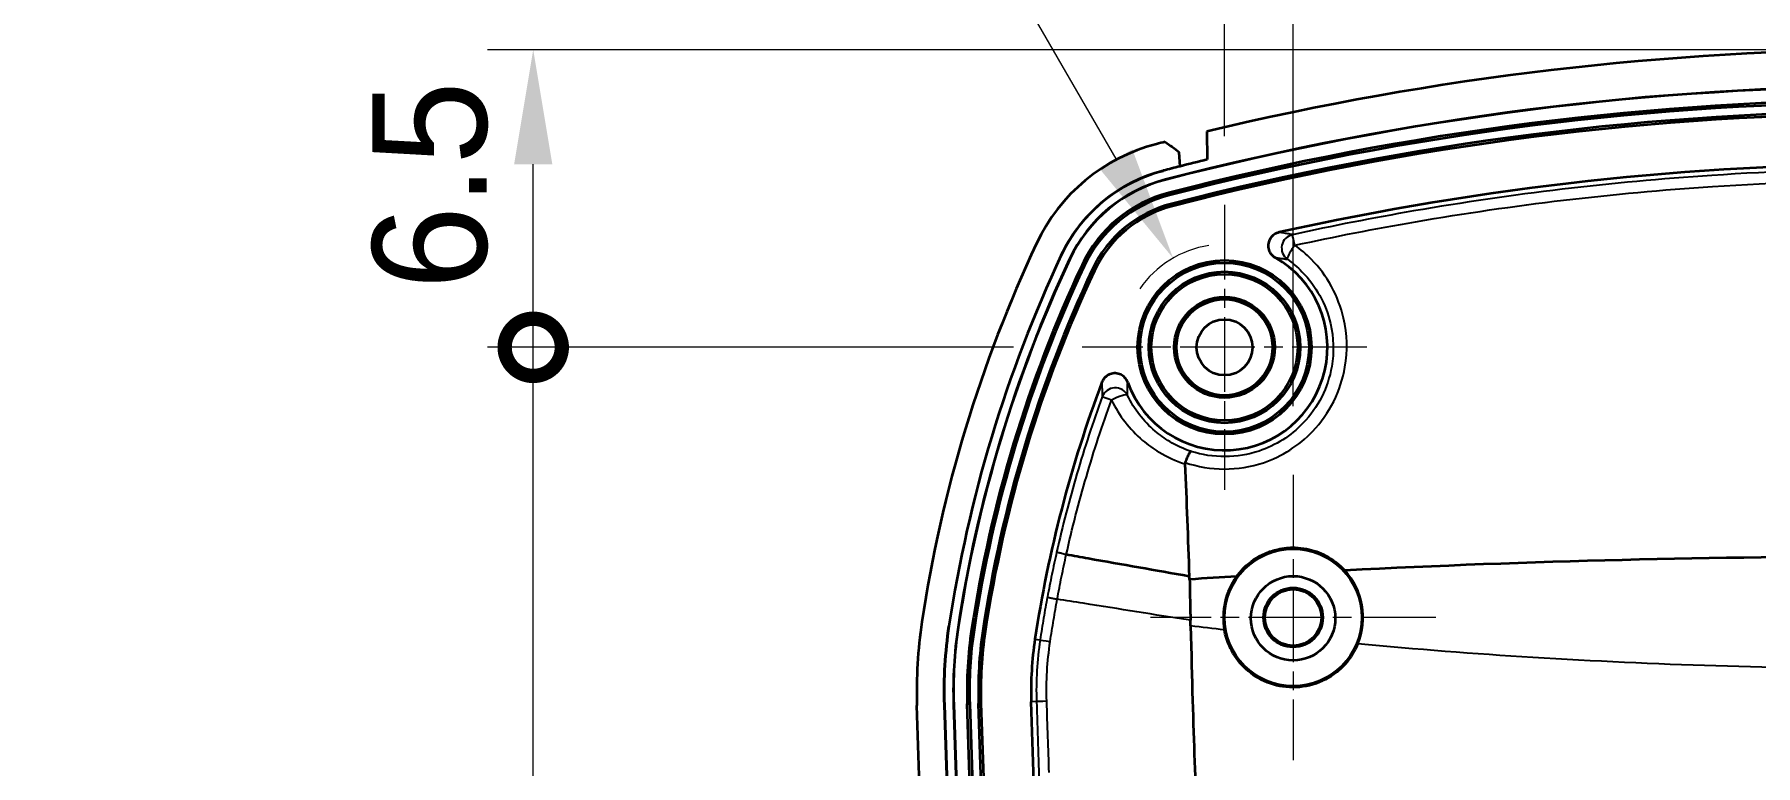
# Model space of a CAD drawing. Header units: millimetres. Extents: x 0 to 1594, y 0 to 281.
# Drawn here: x 1069.88 to 1107.5, y 219.12 to 235.09 of the extents above; entities that cross this region are included whole.
import ezdxf

# ---------------------------------------------------------------- set-up
doc = ezdxf.new("R2010")
doc.units = ezdxf.units.MM
doc.linetypes.add('CHAIN', pattern=[0.3543, 0.2362, -0.0295, 0.0591, -0.0295])
doc.layers.get('Defpoints').update_dxf_attribs({"lineweight": 25})
doc.layers.add('Center Mark (ISO)', color=7, linetype='Continuous', lineweight=18, true_color=0x80ffff)
for name, color, linetype, lineweight in [('Dimension (ISO)', 7, 'Continuous', 18), ('Visible (ISO)', 7, 'Continuous', 35), ('Visible Narrow (ISO)', 7, 'Continuous', 25)]:
    doc.layers.add(name, color=color, linetype=linetype, lineweight=lineweight)
doc.styles.add('Note Text (TK)', font='')
doc.styles.get('Note Text (TK)').set_extended_font_data('MS PGothic')
doc.dimstyles.new('Default - Method 1b (TK)', dxfattribs={"dimtxt": 2.5, "dimasz": 2.5, "dimexe": 1, "dimexo": 1.5, "dimgap": 1, "dimtad": 1, "dimtoh": 1, "dimrnd": 1e-08, "dimdsep": 46, "dimtxsty": 'Note Text (TK)', "dimcen": 0.09, "dimdle": 5, "dimclrd": 100, "dimclre": 100, "dimclrt": 7, "dimadec": 1, "dimazin": 1, "dimtfac": 1, "dimtmove": 0, "dimatfit": 3, "dimfxl": 0, "dimtolj": 1, "dimlwd": -1, "dimlwe": -1, "dimarcsym": 0})

# ---------------------------------------------------------------- blocks, each defined once
blk = doc.blocks.new('*D94')
at = {"layer": 'Defpoints', "color": 0, "transparency": 16777216}
for p in [(1123.894, 242.192), (1097.394, 225.476), (1123.894, 225.476)]:
    blk.add_point(p, dxfattribs=at)
at = {"layer": 'Dimension (ISO)', "color": 100, "transparency": 16777216}
for p, q in [((1097.394, 226.976), (1097.394, 243.192)), ((1123.894, 226.976), (1123.894, 243.192)), ((1099.894, 242.192), (1121.394, 242.192))]:
    blk.add_line(p, q, dxfattribs=at)
for points in [[(1099.894, 242.609), (1099.894, 241.776), (1097.394, 242.192)], [(1121.394, 242.609), (1121.394, 241.776), (1123.894, 242.192)]]:
    blk.add_solid(points, dxfattribs=at)
at = {"layer": 'Dimension (ISO)', "color": 7, "transparency": 16777216, "insert": (1107.733, 244.442), "char_height": 2.5, "attachment_point": 4, "style": 'Note Text (TK)'}
blk.add_mtext('\\A1;26.5', dxfattribs=at)
blk = doc.blocks.new('*D100')
at = {"layer": 'Defpoints', "color": 0, "transparency": 16777216}
for p in [(1125.394, 250.369), (1095.894, 231.369), (1125.394, 231.369)]:
    blk.add_point(p, dxfattribs=at)
at = {"layer": 'Dimension (ISO)', "color": 100, "transparency": 16777216}
for p, q in [((1095.894, 232.869), (1095.894, 251.369)), ((1125.394, 232.869), (1125.394, 251.369)), ((1098.394, 250.369), (1122.894, 250.369))]:
    blk.add_line(p, q, dxfattribs=at)
for points in [[(1098.394, 250.786), (1098.394, 249.952), (1095.894, 250.369)], [(1122.894, 250.786), (1122.894, 249.952), (1125.394, 250.369)]]:
    blk.add_solid(points, dxfattribs=at)
at = {"layer": 'Dimension (ISO)', "color": 7, "transparency": 16777216, "insert": (1107.733, 252.619), "char_height": 2.5, "attachment_point": 4, "style": 'Note Text (TK)'}
blk.add_mtext('\\A1;29.5', dxfattribs=at)
blk = doc.blocks.new('_DotSmall')
at = {"color": 0, "linetype": 'ByBlock', "const_width": 0.5}
blk.add_lwpolyline([(-0.0625, 0, 1), (0.0625, 0, 1)], format="xyb", close=True, dxfattribs=at)
blk = doc.blocks.new('*D105')
at = {"layer": 'Defpoints', "color": 0, "transparency": 16777216}
for p in [(1080.784, 234.758), (1110.644, 234.758), (1092.784, 228.258)]:
    blk.add_point(p, dxfattribs=at)
at = {"layer": 'Dimension (ISO)', "color": 100, "transparency": 16777216}
for p, q in [((1109.144, 234.758), (1079.784, 234.758)), ((1080.784, 228.258), (1080.784, 232.258)), ((1091.284, 228.258), (1079.784, 228.258))]:
    blk.add_line(p, q, dxfattribs=at)
blk.add_solid([(1080.367, 232.258), (1081.201, 232.258), (1080.784, 234.758)], dxfattribs=at)
at = {"layer": 'Dimension (ISO)', "color": 100, "transparency": 16777216, "xscale": 2.5, "yscale": 2.5, "zscale": 2.5, "rotation": 270}
blk.add_blockref('_DotSmall', (1080.784, 228.258), dxfattribs=at)
at = {"layer": 'Dimension (ISO)', "color": 7, "transparency": 16777216, "insert": (1078.534, 229.523), "char_height": 2.5, "attachment_point": 4, "rotation": 90, "style": 'Note Text (TK)'}
blk.add_mtext('\\A1;6.5', dxfattribs=at)
blk = doc.blocks.new('*D106')
at = {"layer": 'Defpoints', "color": 0, "transparency": 16777216}
for p in [(1080.784, 228.258), (1092.784, 228.258), (1090.334, 198.758)]:
    blk.add_point(p, dxfattribs=at)
at = {"layer": 'Dimension (ISO)', "color": 100, "transparency": 16777216}
for p, q in [((1091.284, 228.258), (1079.784, 228.258)), ((1080.784, 198.758), (1080.784, 228.258)), ((1088.834, 198.758), (1079.784, 198.758))]:
    blk.add_line(p, q, dxfattribs=at)
at = {"layer": 'Dimension (ISO)', "color": 100, "transparency": 16777216, "xscale": 2.5, "yscale": 2.5, "zscale": 2.5}
for p, rotation in [((1080.784, 228.258), 90), ((1080.784, 198.758), 270)]:
    blk.add_blockref('_DotSmall', p, dxfattribs=dict(at, rotation=rotation))
at = {"layer": 'Dimension (ISO)', "color": 7, "transparency": 16777216, "insert": (1078.534, 210.606), "char_height": 2.5, "attachment_point": 4, "rotation": 90, "style": 'Note Text (TK)'}
blk.add_mtext('\\A1;29.5', dxfattribs=at)
blk = doc.blocks.new('*D108')
at = {"layer": 'Defpoints', "color": 0, "transparency": 16777216}
for p in [(1094.769, 230.207), (1095.894, 228.258)]:
    blk.add_point(p, dxfattribs=at)
at = {"layer": 'Dimension (ISO)', "color": 100, "transparency": 16777216}
for p, q in [((1069.88, 248.731), (1084.075, 248.731)), ((1084.075, 248.731), (1093.519, 232.372))]:
    blk.add_line(p, q, dxfattribs=at)
blk.add_arc((1095.894, 228.258), 2.25, 98.6801, 145.4648, dxfattribs=at)
blk.add_solid([(1093.88, 232.58), (1093.159, 232.164), (1094.769, 230.207)], dxfattribs=at)
at = {"layer": 'Dimension (ISO)', "color": 7, "transparency": 16777216, "insert": (1069.88, 250.981), "char_height": 2.5, "attachment_point": 4, "style": 'Note Text (TK)'}
blk.add_mtext('\\A1;\\fＭＳ Ｐゴシック|b0|i0;\\H2.5000;6-R2.25', dxfattribs=at)

msp = doc.modelspace()

# ---------------------------------------------------------------- linework, layer by layer
at = {"layer": 'Center Mark (ISO)', "linetype": 'CHAIN', "ltscale": 6.912721}
for p, q in [((1095.8945, 231.3689), (1095.8945, 225.1479)), ((1099.005, 228.2584), (1092.784, 228.2584))]:
    msp.add_line(p, q, dxfattribs=at)
at = {"layer": 'Center Mark (ISO)', "linetype": 'CHAIN', "ltscale": 6.927775}
for p, q in [((1097.3945, 225.4756), (1097.3945, 219.2411)), ((1100.5117, 222.3584), (1094.2772, 222.3584))]:
    msp.add_line(p, q, dxfattribs=at)
at = {"layer": 'Visible (ISO)'}
for p, q in [((1095.5046, 232.9706), (1095.5187, 232.3568)), ((1094.9237, 232.2101), (1094.9063, 232.5196)), ((1092.4354, 223.7305), (1092.4352, 223.7305)), ((1091.713, 177.2213), (1090.2714, 220.47)), ((1090.3242, 220.4718), (1091.7659, 177.2231)), ((1091.9599, 177.2295), (1090.5183, 220.4783)), ((1090.5712, 220.48), (1092.0128, 177.2313)), ((1091.7362, 218.5475), (1091.6706, 220.5167)), ((1090.6136, 177.1847), (1089.172, 220.4334)), ((1089.7716, 220.4534), (1091.2133, 177.2046)), ((1091.2133, 177.2046), (1089.7716, 220.4534)), ((1089.9715, 220.46), (1091.4131, 177.2113)), ((1089.9759, 220.4602), (1091.4175, 177.2115))]:
    msp.add_line(p, q, dxfattribs=at)
for centre, radius in [((1095.8945, 228.2584), 1.9), ((1095.8945, 228.2584), 1.8471), ((1095.8945, 228.2584), 1.6529), ((1095.8945, 228.2584), 1.6), ((1095.8945, 228.2584), 1.1), ((1095.8945, 228.2584), 1.0768), ((1095.8945, 228.2584), 1.05), ((1095.8945, 228.2584), 0.6105), ((1097.3945, 222.3586), 1.5003), ((1097.3945, 222.3584), 0.6474), ((1097.3945, 222.3584), 0.6173)]:
    msp.add_circle(centre, radius, dxfattribs=at)
for centre, radius, start, end in [((1110.6445, 169.7584), 65, 76.530849, 103.469151), ((1110.6445, 169.7584), 64.2, 75.532383, 104.467617), ((1110.6445, 169.7584), 64.1956, 75.532383, 104.467617), ((1110.6445, 169.7584), 63.9, 75.532383, 104.467617), ((1110.6445, 169.7584), 63.8471, 75.532383, 104.467617), ((1110.6445, 169.7584), 63.6529, 75.532383, 104.467617), ((1110.6445, 169.7584), 63.6, 75.532383, 104.467617), ((1095.4047, 228.824), 4, 104.46762, 154.86134), ((1110.6445, 169.7584), 65, 104.29187, 104.467617), ((1110.6445, 169.7584), 64.4, 104.129323, 104.46786), ((1110.6445, 169.7584), 64.4, 104.129323, 104.467617), ((1110.6445, 169.7584), 64.4, 103.584107, 104.129323), ((1110.6445, 169.7584), 62.5, 77.470595, 102.529405), ((1095.4047, 228.824), 3.4, 104.46762, 154.86134), ((1095.4047, 228.824), 3.2, 104.46762, 154.86134), ((1095.4047, 228.824), 3.1956, 104.46762, 154.86134), ((1095.4047, 228.824), 2.9, 104.46762, 154.86134), ((1095.4047, 228.824), 2.8471, 104.46762, 154.86134), ((1095.4047, 228.824), 2.6529, 104.46762, 154.86134), ((1095.4047, 228.824), 2.6, 104.46762, 154.86134), ((1118.942, 217.7789), 30, 154.86134, 171.40893), ((1118.942, 217.7789), 29.4, 154.86077, 171.40895), ((1118.942, 217.7789), 29.4, 154.86134, 171.40893), ((1118.942, 217.7789), 29.2, 154.86134, 171.40893), ((1118.942, 217.7789), 29.1956, 154.86134, 171.40893), ((1118.942, 217.7789), 28.9, 154.86134, 171.40893), ((1118.942, 217.7789), 28.8471, 154.86134, 171.40893), ((1118.942, 217.7789), 28.6529, 154.86134, 171.40893), ((1118.942, 217.7789), 28.6, 154.86134, 171.40893), ((1095.8945, 228.2584), 2.25, 199.89049, 60.48289), ((1118.942, 217.7789), 27.5, 159.30596, 171.40893), ((1097.3945, 222.3584), 1.5257, 144.03081, 190.31034), ((1097.3945, 222.3584), 1.5257, 337.73819, 42.35466), ((1099.1664, 220.7665), 10, 171.40893, 181.90915), ((1099.1664, 220.7665), 9.4, 171.40893, 181.90915), ((1099.1664, 220.7665), 9.2, 171.40893, 181.90915), ((1099.1664, 220.7665), 9.1956, 171.40893, 181.90915), ((1099.1664, 220.7665), 8.9, 171.40893, 181.90915), ((1099.1664, 220.7665), 8.8471, 171.40893, 181.90915), ((1099.1664, 220.7665), 8.6529, 171.40893, 181.90915), ((1099.1664, 220.7665), 8.6, 171.40893, 181.90915), ((1099.1664, 220.7665), 7.5, 171.40893, 181.90915)]:
    msp.add_arc(centre, radius, start, end, dxfattribs=at)
msp.add_ellipse((1097.3945, 222.3405), major_axis=(0, 0.9213), ratio=0.9998124, dxfattribs=at)
for points, knots in [([(1094.5985, 232.7467), (1094.6498, 232.7088), (1094.7011, 232.671), (1094.8037, 232.5953), (1094.855, 232.5574), (1094.9063, 232.5196)], [0, 0, 0, 0, 0.019126307, 0.019126307, 0.03825284, 0.03825284, 0.03825284, 0.03825284]), ([(1092.3268, 230.2686), (1092.518, 230.676), (1092.7883, 231.0415), (1093.3276, 231.5301), (1093.5554, 231.6906), (1094.0392, 231.9495), (1094.2926, 232.0484), (1094.555, 232.1161)], [0, 0, 0, 0, 0.13502289, 0.13502289, 0.2183251, 0.2183251, 0.29962771, 0.29962771, 0.29962771, 0.29962771]), ([(1097.0857, 230.7699), (1097.0473, 230.7614), (1097.0109, 230.7454), (1096.9465, 230.7005), (1096.9191, 230.6721), (1096.8768, 230.6064), (1096.8623, 230.5699), (1096.8482, 230.4933), (1096.8487, 230.4541), (1096.8647, 230.3779), (1096.8801, 230.3417), (1096.915, 230.2903), (1096.9301, 230.2727), (1096.9641, 230.2414), (1096.9829, 230.2277), (1097.003, 230.2163)], [0, 0, 0, 0, 0.011801699, 0.011801699, 0.023545613, 0.023545613, 0.035234397, 0.035234397, 0.046902056, 0.046902056, 0.058594138, 0.058594138, 0.065529692, 0.065529692, 0.07246988, 0.07246988, 0.07246988, 0.07246988]), ([(1093.7787, 227.4929), (1093.7653, 227.5299), (1093.7448, 227.5639), (1093.692, 227.6221), (1093.6603, 227.6456), (1093.5897, 227.6791), (1093.5516, 227.6888), (1093.4739, 227.693), (1093.435, 227.6874), (1093.3615, 227.6618), (1093.3276, 227.6418), (1093.2802, 227.5998), (1093.264, 227.5815), (1093.2363, 227.5413), (1093.2249, 227.5196), (1093.2163, 227.4968)], [0, 0, 0, 0, 0.011810341, 0.011810341, 0.023560115, 0.023560115, 0.035250706, 0.035250706, 0.046917434, 0.046917434, 0.058608687, 0.058608687, 0.06592458, 0.06592458, 0.073247211, 0.073247211, 0.073247211, 0.073247211]), ([(1095.0339, 225.7429), (1095.0329, 225.7402), (1095.0322, 225.7374), (1095.0301, 225.7278), (1095.0296, 225.7209), (1095.0298, 225.714)], [0.1650276714, 0.1650276714, 0.1650276714, 0.1650276714, 0.1676591481, 0.1676591481, 0.1740268143, 0.1740268143, 0.1740268143, 0.1740268143]), ([(1095.1643, 225.9855), (1095.1641, 225.9855), (1095.164, 225.9855), (1095.1582, 225.9859), (1095.1509, 225.9811), (1095.1337, 225.9615), (1095.1238, 225.9469), (1095.1006, 225.9057), (1095.0872, 225.8779), (1095.06, 225.8144), (1095.0465, 225.7794), (1095.0339, 225.7429)], [-0.000216433, -0.000216433, -0.000216433, -0.000216433, 0, 0, 0.009983159, 0.009983159, 0.01992881, 0.01992881, 0.031633688, 0.031633688, 0.043278132, 0.043278132, 0.043278132, 0.043278132]), ([(1096.1596, 223.2545), (1096.2078, 223.3209), (1096.2614, 223.3833), (1096.4543, 223.5748), (1096.6128, 223.6822), (1096.8745, 223.7957), (1096.9654, 223.8254), (1097.1227, 223.8609), (1097.1878, 223.8713), (1097.316, 223.8832), (1097.379, 223.8851), (1097.5241, 223.8806), (1097.606, 223.8714), (1097.8337, 223.827), (1097.9756, 223.7769), (1098.2635, 223.6246), (1098.4036, 223.5161), (1098.522, 223.3863)], [-0.27684557, -0.27684557, -0.27684557, -0.27684557, -0.25220128, -0.25220128, -0.19525285, -0.19525285, -0.16661865, -0.16661865, -0.14687358, -0.14687358, -0.12799084, -0.12799084, -0.10330295, -0.10330295, -0.05839574, -0.05839574, -0.00557717, -0.00557717, -0.00557717, -0.00557717]), ([(1095.122, 223.2566), (1094.3868, 223.3855), (1093.6516, 223.515), (1092.7543, 223.6739), (1092.5939, 223.7023), (1092.4354, 223.7305)], [0.03731033, 0.03731033, 0.03731033, 0.03731033, 0.27038145, 0.27038145, 0.32181633, 0.32181633, 0.32181633, 0.32181633]), ([(1122.767, 223.3863), (1118.7308, 223.59), (1114.6638, 223.6877), (1106.6256, 223.6877), (1102.5584, 223.5901), (1098.522, 223.3863)], [0.3755778, 0.3755778, 0.3755778, 0.3755778, 1.5810812, 1.5810812, 2.7866582, 2.7866582, 2.7866582, 2.7866582]), ([(1095.1321, 223.1892), (1095.1349, 223.0392), (1095.1379, 222.889), (1095.144, 222.5917), (1095.1471, 222.4442), (1095.1504, 222.2969)], [0.011040792, 0.011040792, 0.011040792, 0.011040792, 0.056053858, 0.056053858, 0.100253266, 0.100253266, 0.100253266, 0.100253266]), ([(1089.7716, 220.4534), (1089.7621, 220.7404), (1089.7657, 221.0277), (1089.7991, 221.601), (1089.829, 221.8868), (1089.8719, 222.1707)], [0, 0, 0, 0, 0.08614829, 0.08614829, 0.17229659, 0.17229659, 0.17229659, 0.17229659]), ([(1095.1541, 222.174), (1095.2085, 219.74), (1095.2644, 218.5866), (1095.5369, 210.9221), (1095.7281, 205.2868), (1095.91, 199.6526)], [0, 0, 0, 0, 0.730375, 0.730375, 2.7557268, 2.7557268, 2.7557268, 2.7557268]), ([(1098.8065, 221.7803), (1098.7621, 221.6718), (1098.7053, 221.5688), (1098.555, 221.3578), (1098.4571, 221.2544), (1098.1917, 221.0425), (1098.0145, 220.9503), (1097.635, 220.8388), (1097.4364, 220.8205), (1097.0528, 220.8595), (1096.8709, 220.913), (1096.542, 221.0802), (1096.3966, 221.1901), (1096.1606, 221.4455), (1096.0682, 221.5858), (1095.951, 221.8493), (1095.9151, 221.9658), (1095.8934, 222.0853)], [-0.39351674, -0.39351674, -0.39351674, -0.39351674, -0.35833334, -0.35833334, -0.31582439, -0.31582439, -0.25644519, -0.25644519, -0.19717492, -0.19717492, -0.14076196, -0.14076196, -0.0865008, -0.0865008, -0.0364451, -0.0364451, 0, 0, 0, 0])]:
    msp.add_open_spline(points, degree=3, knots=knots, dxfattribs=at)
for points in [[(1095.0298, 225.714), (1095.0645, 224.9018), (1095.0945, 224.0811), (1095.122, 223.2566)], [(1095.1321, 223.1892), (1095.1288, 223.2117), (1095.1254, 223.2342), (1095.122, 223.2566)], [(1096.1596, 223.2545), (1095.8168, 223.2335), (1095.4742, 223.2118), (1095.1321, 223.1892)], [(1095.154, 222.174), (1095.1528, 222.2151), (1095.1516, 222.2561), (1095.1504, 222.2969)]]:
    msp.add_open_spline(points, degree=3, dxfattribs=at)
at = {"layer": 'Visible Narrow (ISO)'}
for p, q in [((1094.6063, 231.9183), (1094.6052, 231.9225)), ((1094.6802, 231.632), (1094.6934, 231.5808)), ((1094.7551, 231.3415), (1094.7419, 231.3928)), ((1092.5117, 230.1815), (1092.5078, 230.1834)), ((1092.7794, 230.0559), (1092.8272, 230.0335)), ((1093.0509, 229.9285), (1093.003, 229.951)), ((1090.074, 222.1402), (1090.0696, 222.1408)), ((1090.3663, 222.096), (1090.4186, 222.0881)), ((1090.6629, 222.0512), (1090.6106, 222.0591)), ((1091.7506, 221.8869), (1091.864, 221.8698)), ((1090.2714, 220.47), (1090.3242, 220.4718)), ((1090.5712, 220.48), (1090.5183, 220.4783)), ((1091.7849, 220.5205), (1091.6706, 220.5167)), ((1089.9759, 220.4602), (1089.9715, 220.46))]:
    msp.add_line(p, q, dxfattribs=at)
for centre, major_axis, ratio, start_param, end_param in [((1097.442, 230.4255), (-0.0605, -0.2938), 0.996307, 3.5601668, 5.8646112), ((1097.442, 230.4255), (-0.0639, 0.2931), 0.0091514, 4.9232165, 6.2482773), ((1097.442, 230.4255), (-0.173, -0.2451), 0.1499518, 4.5639249, 6.2478794), ((1093.5044, 227.0753), (-0.2996, -0.0164), 0.9960956, 3.5480099, 5.8767681), ((1093.5044, 227.0753), (-0.2818, 0.1029), 0.0076426, 5.0016064, 6.2482777), ((1093.5044, 227.0753), (0.2699, 0.131), 0.2141223, 0.0357358, 1.7650272), ((1092.1605, 221.825), (-0.2966, 0.045), 0.0199393, 0.0349135, 1.3105671), ((1092.0846, 220.5305), (-0.2998, -0.0101), 0.0053393, 4.9686011, 6.2482782)]:
    msp.add_ellipse(centre, major_axis=major_axis, ratio=ratio, start_param=start_param, end_param=end_param, dxfattribs=at)
for points, knots in [([(1123.9107, 230.7184), (1123.031, 230.9102), (1122.147, 231.0828), (1119.1037, 231.6091), (1116.9278, 231.8682), (1113.3797, 232.1022), (1112.0121, 232.1472), (1110.6445, 232.1472), (1109.2768, 232.1472), (1107.9092, 232.1022), (1104.3611, 231.8682), (1102.1853, 231.6091), (1099.1419, 231.0828), (1098.258, 230.9102), (1097.3782, 230.7184)], [-2.6608992, -2.6608992, -2.6608992, -2.6608992, -2.3920671, -2.3920671, -1.738764, -1.738764, -1.3304496, -1.3304496, -1.3304496, -0.9221352, -0.9221352, -0.2688321, -0.2688321, 0, 0, 0, 0]), ([(1097.4312, 230.4874), (1098.3076, 230.6776), (1099.188, 230.849), (1102.2194, 231.3712), (1104.3865, 231.6283), (1107.9203, 231.8606), (1109.2824, 231.9053), (1110.6445, 231.9053), (1112.0066, 231.9053), (1113.3686, 231.8606), (1116.9024, 231.6283), (1119.0695, 231.3712), (1122.1009, 230.849), (1122.9814, 230.6776), (1123.8577, 230.4874)], [0, 0, 0, 0, 0.2688321, 0.2688321, 0.9221352, 0.9221352, 1.3304496, 1.3304496, 1.3304496, 1.738764, 1.738764, 2.3920671, 2.3920671, 2.6608992, 2.6608992, 2.6608992, 2.6608992]), ([(1097.3782, 230.7184), (1097.3742, 230.7193), (1097.3702, 230.7201), (1097.3379, 230.7266), (1097.3092, 230.7321), (1097.2799, 230.7376), (1097.2444, 230.7441), (1097.208, 230.7505), (1097.1429, 230.7612), (1097.1146, 230.7656), (1097.0857, 230.7699)], [-0.35634644, -0.35634644, -0.35634644, -0.35634644, -0.34204952, -0.34204952, -0.24232673, -0.24232673, -0.24232673, -0.12116336, -0.12116336, -0.03107705, -0.03107705, -0.03107705, -0.03107705]), ([(1095.0339, 225.7429), (1095.5832, 225.5549), (1096.1939, 225.5532), (1097.1507, 225.875), (1097.5236, 226.1123), (1098.0062, 226.6166), (1098.1624, 226.8386), (1098.2823, 227.0785), (1098.4002, 227.3144), (1098.483, 227.5676), (1098.5883, 228.1802), (1098.5777, 228.5448), (1098.3861, 229.3755), (1098.1397, 229.8253), (1097.6819, 230.2918), (1097.5607, 230.3953), (1097.4312, 230.4874)], [-0.76778936, -0.76778936, -0.76778936, -0.76778936, -0.59381156, -0.59381156, -0.46497924, -0.46497924, -0.38445904, -0.38445904, -0.38445904, -0.30528835, -0.30528835, -0.19750552, -0.19750552, -0.04794271, -0.04794271, 0, 0, 0, 0]), ([(1097.2678, 230.1815), (1097.3824, 230.1007), (1097.4896, 230.0098), (1097.8948, 229.5998), (1098.113, 229.2038), (1098.2823, 228.4717), (1098.2915, 228.1502), (1098.1976, 227.6097), (1098.1238, 227.3863), (1098.019, 227.178), (1097.9123, 226.9661), (1097.7735, 226.7701), (1097.3446, 226.3246), (1097.0132, 226.1148), (1096.1734, 225.8334), (1095.6436, 225.8306), (1095.1643, 225.9855)], [0, 0, 0, 0, 0.04794271, 0.04794271, 0.19750552, 0.19750552, 0.30528835, 0.30528835, 0.38445904, 0.38445904, 0.38445904, 0.46497924, 0.46497924, 0.59381156, 0.59381156, 0.76410298, 0.76410298, 0.76410298, 0.76410298]), ([(1097.003, 230.2163), (1097.029, 230.2136), (1097.0545, 230.2107), (1097.1133, 230.2036), (1097.1462, 230.1993), (1097.1784, 230.1948), (1097.205, 230.1911), (1097.2311, 230.1872), (1097.2604, 230.1826), (1097.2641, 230.1821), (1097.2678, 230.1815)], [0.03107705, 0.03107705, 0.03107705, 0.03107705, 0.12116336, 0.12116336, 0.24232673, 0.24232673, 0.24232673, 0.34204952, 0.34204952, 0.35634644, 0.35634644, 0.35634644, 0.35634644]), ([(1093.2163, 227.4968), (1093.216, 227.4663), (1093.2159, 227.4364), (1093.2164, 227.3678), (1093.2171, 227.3295), (1093.2182, 227.292), (1093.2192, 227.2602), (1093.2204, 227.229), (1093.2221, 227.1916), (1093.2224, 227.1849), (1093.2228, 227.1782)], [-0.45369676, -0.45369676, -0.45369676, -0.45369676, -0.36323544, -0.36323544, -0.24215696, -0.24215696, -0.24215696, -0.13955176, -0.13955176, -0.11705438, -0.11705438, -0.11705438, -0.11705438]), ([(1093.7731, 227.2083), (1093.773, 227.2143), (1093.773, 227.2203), (1093.7728, 227.2539), (1093.7728, 227.2819), (1093.7732, 227.3103), (1093.7735, 227.3439), (1093.7743, 227.3781), (1093.7763, 227.4392), (1093.7773, 227.4658), (1093.7787, 227.4929)], [0.11705438, 0.11705438, 0.11705438, 0.11705438, 0.13955176, 0.13955176, 0.24215696, 0.24215696, 0.24215696, 0.36323544, 0.36323544, 0.45369676, 0.45369676, 0.45369676, 0.45369676]), ([(1093.2228, 227.1782), (1093.1215, 226.9008), (1093.0246, 226.6218), (1092.8399, 226.0607), (1092.7521, 225.7787), (1092.6688, 225.4953), (1092.5855, 225.212), (1092.5068, 224.9273), (1092.3589, 224.3569), (1092.2897, 224.0711), (1092.225, 223.7844)], [-0.35052935, -0.35052935, -0.35052935, -0.35052935, -0.26289701, -0.26289701, -0.17526468, -0.17526468, -0.17526468, -0.08763234, -0.08763234, -0.00040218, -0.00040218, -0.00040218, -0.00040218]), ([(1092.4352, 223.7305), (1092.499, 224.0162), (1092.5674, 224.3009), (1092.7137, 224.8686), (1092.7915, 225.1515), (1092.8741, 225.4332), (1092.9566, 225.7149), (1093.0437, 225.9953), (1093.2273, 226.5532), (1093.3237, 226.8308), (1093.4248, 227.1067)], [0.00018819, 0.00018819, 0.00018819, 0.00018819, 0.08763234, 0.08763234, 0.17526468, 0.17526468, 0.17526468, 0.26289701, 0.26289701, 0.35052935, 0.35052935, 0.35052935, 0.35052935]), ([(1093.4248, 227.1067), (1093.5064, 226.9373), (1093.6055, 226.7771), (1093.8338, 226.4819), (1093.9629, 226.3468), (1094.104, 226.2268), (1094.2168, 226.1308), (1094.3374, 226.0444), (1094.6421, 225.8621), (1094.8323, 225.7765), (1095.0298, 225.714)], [-0.23061843, -0.23061843, -0.23061843, -0.23061843, -0.17296382, -0.17296382, -0.11530921, -0.11530921, -0.11530921, -0.06922723, -0.06922723, -0.00437058, -0.00437058, -0.00437058, -0.00437058]), ([(1095.1643, 225.9855), (1095.0012, 226.04), (1094.844, 226.1121), (1094.5838, 226.2677), (1094.4768, 226.3443), (1094.3766, 226.4293), (1094.2512, 226.5357), (1094.1366, 226.6553), (1093.9338, 226.9166), (1093.8457, 227.0584), (1093.7731, 227.2083)], [0.00863439, 0.00863439, 0.00863439, 0.00863439, 0.06922723, 0.06922723, 0.11530921, 0.11530921, 0.11530921, 0.17296382, 0.17296382, 0.23061843, 0.23061843, 0.23061843, 0.23061843]), ([(1092.225, 223.7844), (1092.2069, 223.7041), (1092.1891, 223.6238), (1092.1541, 223.4617), (1092.1368, 223.3799), (1092.1198, 223.298), (1092.1029, 223.2161), (1092.0863, 223.1341), (1092.054, 222.9701), (1092.0382, 222.888), (1092.0228, 222.8059)], [-0.098887077, -0.098887077, -0.098887077, -0.098887077, -0.074467633, -0.074467633, -0.049645089, -0.049645089, -0.049645089, -0.024822544, -0.024822544, -0.000023804, -0.000023804, -0.000023804, -0.000023804]), ([(1092.4352, 223.7305), (1092.3986, 223.739), (1092.3645, 223.7471), (1092.305, 223.7617), (1092.2802, 223.768), (1092.2505, 223.7759), (1092.2418, 223.7784), (1092.2294, 223.7823), (1092.2259, 223.7836), (1092.2251, 223.7844), (1092.225, 223.7844), (1092.225, 223.7844)], [-0.037589846, -0.037589846, -0.037589846, -0.037589846, -0.025870692, -0.025870692, -0.014151156, -0.014151156, -0.007075621, -0.007075621, 0, 0, 0.000174976, 0.000174976, 0.000174976, 0.000174976]), ([(1092.238, 222.7586), (1092.253, 222.8401), (1092.2684, 222.9214), (1092.2999, 223.084), (1092.316, 223.1652), (1092.3325, 223.2464), (1092.349, 223.3275), (1092.3659, 223.4086), (1092.4002, 223.5699), (1092.4176, 223.6502), (1092.4354, 223.7305)], [0.000011156, 0.000011156, 0.000011156, 0.000011156, 0.024822544, 0.024822544, 0.049645089, 0.049645089, 0.049645089, 0.074467633, 0.074467633, 0.099101046, 0.099101046, 0.099101046, 0.099101046]), ([(1092.0228, 222.8059), (1091.994, 222.6524), (1091.9665, 222.4987), (1091.9135, 222.1866), (1091.8881, 222.0283), (1091.864, 221.8698)], [-0.093937132, -0.093937132, -0.093937132, -0.093937132, -0.047583292, -0.047583292, 0, 0, 0, 0]), ([(1092.0228, 222.8059), (1092.0238, 222.805), (1092.0297, 222.8031), (1092.0509, 222.7976), (1092.0661, 222.7941), (1092.1045, 222.7856), (1092.1276, 222.7808), (1092.1794, 222.7702), (1092.208, 222.7645), (1092.238, 222.7586)], [0, 0, 0, 0, 0.25, 0.25, 0.5, 0.5, 0.75, 0.75, 1, 1, 1, 1]), ([(1092.0833, 221.8308), (1092.1068, 221.9885), (1092.1315, 222.1448), (1092.1832, 222.4541), (1092.2099, 222.6065), (1092.238, 222.7586)], [0, 0, 0, 0, 0.047583292, 0.047583292, 0.093949757, 0.093949757, 0.093949757, 0.093949757]), ([(1095.1504, 222.2969), (1094.3697, 222.4197), (1093.5889, 222.5433), (1092.6186, 222.6979), (1092.4283, 222.7282), (1092.238, 222.7586)], [-0.51617661, -0.51617661, -0.51617661, -0.51617661, -0.27629229, -0.27629229, -0.21798994, -0.21798994, -0.21798994, -0.21798994]), ([(1091.864, 221.8698), (1091.8302, 221.6468), (1091.8066, 221.4222), (1091.7802, 220.9718), (1091.7774, 220.746), (1091.7849, 220.5205)], [0, 0, 0, 0, 0.06493104, 0.06493104, 0.12986207, 0.12986207, 0.12986207, 0.12986207]), ([(1092.0085, 220.5295), (1092.0013, 220.7469), (1092.0039, 220.9647), (1092.0288, 221.3991), (1092.0512, 221.6157), (1092.0833, 221.8308)], [-0.12986207, -0.12986207, -0.12986207, -0.12986207, -0.06493104, -0.06493104, 0, 0, 0, 0]), ([(1122.4825, 221.7803), (1121.2083, 221.6623), (1119.9323, 221.564), (1118.6551, 221.4848), (1115.9882, 221.3195), (1113.3163, 221.2377), (1110.6445, 221.2377), (1107.9726, 221.2377), (1105.3008, 221.3195), (1102.6338, 221.4848), (1101.3567, 221.564), (1100.0806, 221.6623), (1098.8065, 221.7803)], [0.12701511, 0.12701511, 0.12701511, 0.12701511, 0.24779379, 0.24779379, 0.24779379, 0.5, 0.5, 0.5, 0.75220621, 0.75220621, 0.75220621, 0.87298489, 0.87298489, 0.87298489, 0.87298489])]:
    msp.add_open_spline(points, degree=3, knots=knots, dxfattribs=at)
for points in [[(1095.8934, 222.0853), (1095.6468, 222.1141), (1095.4004, 222.1436), (1095.1541, 222.174)], [(1091.7849, 220.5205), (1091.8055, 219.9054), (1091.8259, 219.2903), (1091.8463, 218.6752)], [(1092.0605, 218.972), (1092.0431, 219.4902), (1092.0259, 220.0083), (1092.0085, 220.5295)]]:
    msp.add_open_spline(points, degree=3, dxfattribs=at)

# ---------------------------------------------------------------- dimensions: what is measured, and where the dimension line sits
at = {"layer": 'Dimension (ISO)', "color": 100, "true_color": 0x00ff3f}
for base, p1, p2, angle, override, picture, middle in [((1125.3945, 250.3689), (1095.8945, 231.3689), (1125.3945, 231.3689), 180, {"dimgap": 1, "dimtoh": 0, "dimdec": 2, "dimtol": 0, "dimlim": 0, "dimtp": 0, "dimtm": 0, "dimtdec": 2, "dimtofl": 0, "dimatfit": 1}, '*D100', (1110.6445, 250.3689)), ((1123.8945, 242.1923), (1097.3945, 225.4756), (1123.8945, 225.4756), 180, {"dimgap": 1, "dimtoh": 0, "dimdec": 2, "dimtol": 0, "dimlim": 0, "dimtp": 0, "dimtm": 0, "dimtdec": 2, "dimtofl": 0, "dimatfit": 1}, '*D94', (1110.6445, 242.1923)), ((1080.784, 234.7584), (1092.784, 228.2584), (1110.6445, 234.7584), 270, {"dimgap": 1, "dimtoh": 0, "dimdec": 2, "dimblk1": 'DotSmall', "dimsah": 1, "dimdle": 0, "dimtol": 0, "dimlim": 0, "dimtp": 0, "dimtm": 0, "dimtdec": 2, "dimtofl": 1, "dimatfit": 1}, '*D105', (1080.784, 231.5184)), ((1080.784, 228.2584), (1090.334, 198.7584), (1092.784, 228.2584), 270, {"dimgap": 1, "dimtoh": 0, "dimdec": 2, "dimblk1": 'DotSmall', "dimblk2": 'DotSmall', "dimsah": 1, "dimdle": 0, "dimtol": 0, "dimlim": 0, "dimtp": 0, "dimtm": 0, "dimtdec": 2, "dimtofl": 0, "dimatfit": 1}, '*D106', (1080.784, 213.5184))]:
    dim = msp.add_linear_dim(base=base, p1=p1, p2=p2, angle=angle, dimstyle='Default - Method 1b (TK)', override=override, dxfattribs=at)
    dim.commit()
    dim.dimension.update_dxf_attribs({"geometry": picture, "text_midpoint": middle, "dimtype": 160})
dim = msp.add_radius_dim(center=(1095.8945, 228.2584), mpoint=(1094.7695, 230.2069), text='\\fＭＳ Ｐゴシック|b0|i0;\\H2.5000;6-<>', dimstyle='Default - Method 1b (TK)', override={"dimgap": 1, "dimtih": 1, "dimdec": 2, "dimlfac": 1, "dimcen": 0, "dimtol": 0, "dimlim": 0, "dimtp": 0, "dimtm": 0, "dimtdec": 2, "dimtofl": 0}, dxfattribs=at)
dim.commit()
dim.dimension.update_dxf_attribs({"geometry": '*D108', "text_midpoint": (1075.7397, 248.7311), "dimtype": 164})

doc.saveas('drawing.dxf')
